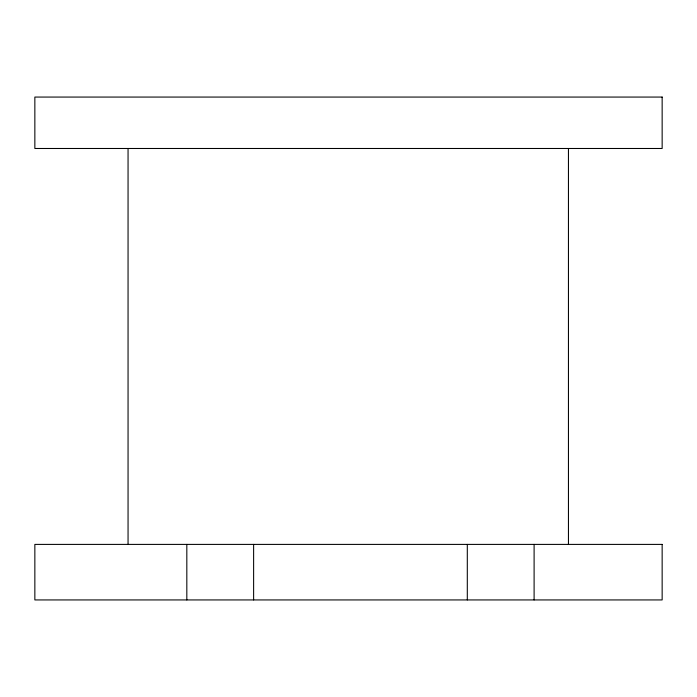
<?xml version="1.0" encoding="UTF-8"?>
<svg xmlns="http://www.w3.org/2000/svg" width="697" height="697" viewBox="0 0 697 697"><rect width="100%" height="100%" fill="white"/><g stroke="black" fill="none" stroke-linecap="round" stroke-linejoin="round"><path stroke-width="1.05" d="M568.447 148.487L568.447 544.401M534.102 544.401L534.102 599.934M467.304 544.401L467.304 599.934M253.621 544.401L253.621 599.934M186.822 544.401L186.822 599.934M128.056 148.487L128.056 544.401M662.15 97.066L34.85 97.066L34.85 148.487L662.15 148.487L662.15 97.066M662.15 544.401L34.85 544.401L34.85 599.934L662.15 599.934L662.15 544.401"/></g></svg>
